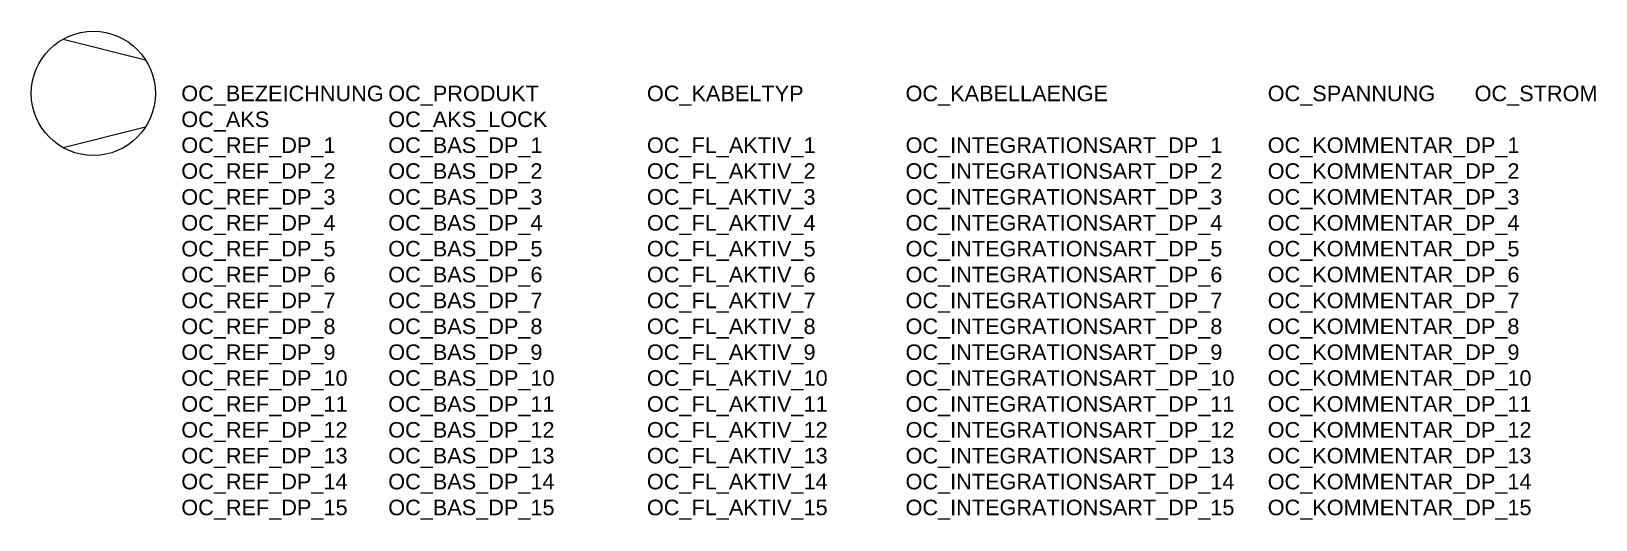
# Model space of a CAD drawing. Header units: millimetres. Extents: x 0 to 302, y -82 to 12.
import ezdxf
from ezdxf.enums import TextEntityAlignment as Align

# ---------------------------------------------------------------- set-up
doc = ezdxf.new("R2010")
doc.units = ezdxf.units.MM
doc.styles.get("Standard").update_dxf_attribs({"font": 'arial.ttf'})

msp = doc.modelspace()

# ---------------------------------------------------------------- linework, layer by layer
for points in [[(6.13, 10.47), (22.1, 6.47)], [(6.13, -10.47), (22.1, -6.47)]]:
    msp.add_lwpolyline(points)
msp.add_circle((12, 0), 12)

# ---------------------------------------------------------------- texts
for tag, text, flags, p in [('OC_BEZEICHNUNG', 'ZUL-Ventilator', 1, (29, 0)), ('OC_PRODUKT', '', 1, (69, 0)), ('OC_KABELTYP', '', 9, (119, 0)), ('OC_KABELLAENGE', '', 1, (169, 0)), ('OC_SPANNUNG', '', 1, (239, 0)), ('OC_STROM', '', 1, (279, 0)), ('OC_AKS', '', 1, (29, -5)), ('OC_AKS_LOCK', '', 1, (69, -5)), ('OC_REF_DP_1', '', 1, (29, -10)), ('OC_BAS_DP_1', '', 1, (69, -10)), ('OC_FL_AKTIV_1', 'JA', 9, (119, -10)), ('OC_INTEGRATIONSART_DP_1', '', 1, (169, -10)), ('OC_KOMMENTAR_DP_1', '', 1, (239, -10)), ('OC_REF_DP_2', '', 1, (29, -15)), ('OC_BAS_DP_2', '', 1, (69, -15)), ('OC_FL_AKTIV_2', 'NEIN', 9, (119, -15)), ('OC_INTEGRATIONSART_DP_2', '', 1, (169, -15)), ('OC_KOMMENTAR_DP_2', '', 1, (239, -15)), ('OC_REF_DP_3', '', 1, (29, -20)), ('OC_BAS_DP_3', '', 1, (69, -20)), ('OC_FL_AKTIV_3', 'NEIN', 9, (119, -20)), ('OC_INTEGRATIONSART_DP_3', '', 1, (169, -20)), ('OC_KOMMENTAR_DP_3', '', 1, (239, -20)), ('OC_REF_DP_4', '', 1, (29, -25)), ('OC_BAS_DP_4', '', 1, (69, -25)), ('OC_FL_AKTIV_4', 'NEIN', 9, (119, -25)), ('OC_INTEGRATIONSART_DP_4', '', 1, (169, -25)), ('OC_KOMMENTAR_DP_4', '', 1, (239, -25)), ('OC_REF_DP_5', '', 1, (29, -30)), ('OC_BAS_DP_5', '', 1, (69, -30)), ('OC_FL_AKTIV_5', 'NEIN', 9, (119, -30)), ('OC_INTEGRATIONSART_DP_5', '', 1, (169, -30)), ('OC_KOMMENTAR_DP_5', '', 1, (239, -30)), ('OC_REF_DP_6', '', 1, (29, -35)), ('OC_BAS_DP_6', '', 1, (69, -35)), ('OC_FL_AKTIV_6', 'NEIN', 9, (119, -35)), ('OC_INTEGRATIONSART_DP_6', '', 1, (169, -35)), ('OC_KOMMENTAR_DP_6', '', 1, (239, -35)), ('OC_REF_DP_7', '', 1, (29, -40)), ('OC_BAS_DP_7', '', 1, (69, -40)), ('OC_FL_AKTIV_7', 'NEIN', 9, (119, -40)), ('OC_INTEGRATIONSART_DP_7', '', 1, (169, -40)), ('OC_KOMMENTAR_DP_7', '', 1, (239, -40)), ('OC_REF_DP_8', '', 1, (29, -45)), ('OC_BAS_DP_8', '', 1, (69, -45)), ('OC_FL_AKTIV_8', 'NEIN', 9, (119, -45)), ('OC_INTEGRATIONSART_DP_8', '', 1, (169, -45)), ('OC_KOMMENTAR_DP_8', '', 1, (239, -45)), ('OC_REF_DP_9', '', 1, (29, -50)), ('OC_BAS_DP_9', '', 1, (69, -50)), ('OC_FL_AKTIV_9', 'NEIN', 9, (119, -50)), ('OC_INTEGRATIONSART_DP_9', '', 1, (169, -50)), ('OC_KOMMENTAR_DP_9', '', 1, (239, -50)), ('OC_REF_DP_10', '', 1, (29, -55)), ('OC_BAS_DP_10', '', 1, (69, -55)), ('OC_FL_AKTIV_10', 'NEIN', 9, (119, -55)), ('OC_INTEGRATIONSART_DP_10', '', 1, (169, -55)), ('OC_KOMMENTAR_DP_10', '', 1, (239, -55)), ('OC_REF_DP_11', '', 1, (29, -60)), ('OC_BAS_DP_11', '', 1, (69, -60)), ('OC_FL_AKTIV_11', 'NEIN', 9, (119, -60)), ('OC_INTEGRATIONSART_DP_11', '', 1, (169, -60)), ('OC_KOMMENTAR_DP_11', '', 1, (239, -60)), ('OC_REF_DP_12', '', 1, (29, -65)), ('OC_BAS_DP_12', '', 1, (69, -65)), ('OC_FL_AKTIV_12', 'NEIN', 9, (119, -65)), ('OC_INTEGRATIONSART_DP_12', '', 1, (169, -65)), ('OC_KOMMENTAR_DP_12', '', 1, (239, -65)), ('OC_REF_DP_13', '', 1, (29, -70)), ('OC_BAS_DP_13', '', 1, (69, -70)), ('OC_FL_AKTIV_13', 'NEIN', 9, (119, -70)), ('OC_INTEGRATIONSART_DP_13', '', 1, (169, -70)), ('OC_KOMMENTAR_DP_13', '', 1, (239, -70)), ('OC_REF_DP_14', '', 1, (29, -75)), ('OC_BAS_DP_14', '', 1, (69, -75)), ('OC_FL_AKTIV_14', 'NEIN', 9, (119, -75)), ('OC_INTEGRATIONSART_DP_14', '', 1, (169, -75)), ('OC_KOMMENTAR_DP_14', '', 1, (239, -75)), ('OC_REF_DP_15', '', 1, (29, -80)), ('OC_BAS_DP_15', '', 1, (69, -80)), ('OC_FL_AKTIV_15', 'NEIN', 9, (119, -80)), ('OC_INTEGRATIONSART_DP_15', '', 1, (169, -80)), ('OC_KOMMENTAR_DP_15', '', 1, (239, -80))]:
    msp.add_attdef(tag, text=text, height=3, dxfattribs=dict(flags=flags)).set_placement(p, align=Align.MIDDLE_LEFT)

doc.saveas('drawing.dxf')
